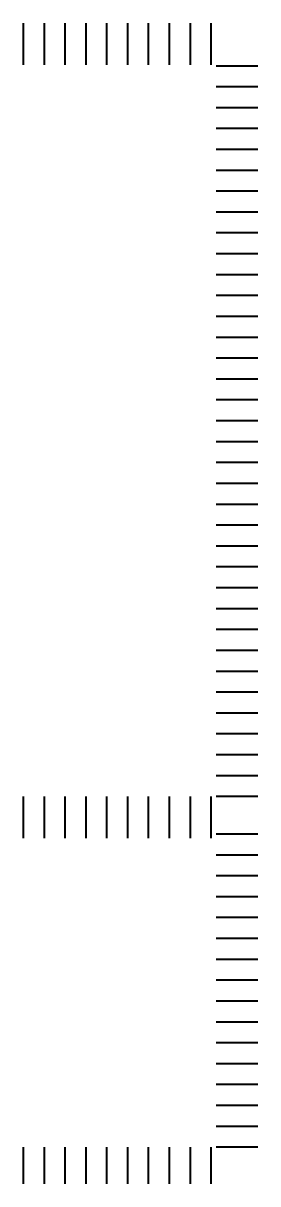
# Model space of a CAD drawing. Header units: millimetres. Extents: x -112594 to 313336, y -1917 to 255843.
# Drawn here: x -75164 to -72914, y 168107 to 179227 of the extents above; entities that cross this region are included whole.
import ezdxf

# ---------------------------------------------------------------- set-up
doc = ezdxf.new("R2010")
doc.units = ezdxf.units.MM
doc.header["$MEASUREMENT"] = 0
doc.layers.add('Арматура ОСН', color=6, linetype='Continuous', lineweight=40)

msp = doc.modelspace()

# ---------------------------------------------------------------- linework, layer by layer
at = {"layer": 'Арматура ОСН', "color": 4, "ltscale": 10}
for p, q in [((-75164.12874, 179227.43297), (-75164.12874, 178827.43297)), ((-74964.12874, 179227.43297), (-74964.12874, 178827.43297)), ((-74764.12874, 179227.43297), (-74764.12874, 178827.43297)), ((-74564.12874, 179227.43297), (-74564.12874, 178827.43297)), ((-74364.12874, 179227.43297), (-74364.12874, 178827.43297)), ((-74164.12874, 179227.43297), (-74164.12874, 178827.43297)), ((-73964.12874, 179227.43297), (-73964.12874, 178827.43297)), ((-73764.12874, 179227.43297), (-73764.12874, 178827.43297)), ((-73564.12874, 179227.43297), (-73564.12874, 178827.43297)), ((-73364.12874, 179227.43297), (-73364.12874, 178827.43297)), ((-72914.12874, 178817.43297), (-73314.12874, 178817.43297)), ((-72914.12874, 178617.43297), (-73314.12874, 178617.43297)), ((-72914.12874, 178417.43297), (-73314.12874, 178417.43297)), ((-72914.12874, 178217.43297), (-73314.12874, 178217.43297)), ((-72914.12874, 178017.43297), (-73314.12874, 178017.43297)), ((-72914.12874, 177817.43297), (-73314.12874, 177817.43297)), ((-72914.12874, 177617.43297), (-73314.12874, 177617.43297)), ((-72914.12874, 177417.43297), (-73314.12874, 177417.43297)), ((-72914.12874, 177217.43297), (-73314.12874, 177217.43297)), ((-72914.12874, 177017.43297), (-73314.12874, 177017.43297)), ((-72914.12874, 176817.43297), (-73314.12874, 176817.43297)), ((-72914.12874, 176617.43297), (-73314.12874, 176617.43297)), ((-72914.12874, 176417.43297), (-73314.12874, 176417.43297)), ((-72914.12874, 176217.43297), (-73314.12874, 176217.43297)), ((-72914.12874, 176017.43297), (-73314.12874, 176017.43297)), ((-72914.12874, 175817.43297), (-73314.12874, 175817.43297)), ((-72914.12874, 175617.43297), (-73314.12874, 175617.43297)), ((-72914.12874, 175417.43297), (-73314.12874, 175417.43297)), ((-72914.12874, 175217.43297), (-73314.12874, 175217.43297)), ((-72914.12874, 175017.43297), (-73314.12874, 175017.43297)), ((-72914.12874, 174817.43297), (-73314.12874, 174817.43297)), ((-72914.12874, 174617.43297), (-73314.12874, 174617.43297)), ((-72914.12874, 174417.43297), (-73314.12874, 174417.43297)), ((-72914.12874, 174217.43297), (-73314.12874, 174217.43297)), ((-72914.12874, 174017.43297), (-73314.12874, 174017.43297)), ((-72914.12874, 173817.43297), (-73314.12874, 173817.43297)), ((-72914.12874, 173617.43297), (-73314.12874, 173617.43297)), ((-72914.12874, 173417.43297), (-73314.12874, 173417.43297)), ((-72914.12874, 173217.43297), (-73314.12874, 173217.43297)), ((-72914.12874, 173017.43297), (-73314.12874, 173017.43297)), ((-72914.12874, 172817.43297), (-73314.12874, 172817.43297)), ((-72914.12874, 172617.43297), (-73314.12874, 172617.43297)), ((-72914.12874, 172417.43297), (-73314.12874, 172417.43297)), ((-72914.12874, 172217.43297), (-73314.12874, 172217.43297)), ((-72914.12874, 172017.43297), (-73314.12874, 172017.43297)), ((-75164.12874, 171817.43297), (-75164.12874, 171417.43297)), ((-74964.12874, 171817.43297), (-74964.12874, 171417.43297)), ((-74764.12874, 171817.43297), (-74764.12874, 171417.43297)), ((-74564.12874, 171817.43297), (-74564.12874, 171417.43297)), ((-74364.12874, 171817.43297), (-74364.12874, 171417.43297)), ((-74164.12874, 171817.43297), (-74164.12874, 171417.43297)), ((-73964.12874, 171817.43297), (-73964.12874, 171417.43297)), ((-73764.12874, 171817.43297), (-73764.12874, 171417.43297)), ((-73564.12874, 171817.43297), (-73564.12874, 171417.43297)), ((-73364.12874, 171817.43297), (-73364.12874, 171417.43297)), ((-72914.12874, 171817.43297), (-73314.12874, 171817.43297))]:
    msp.add_line(p, q, dxfattribs=at)
at = {"layer": 'Арматура ОСН', "color": 3, "ltscale": 10}
for p, q in [((-72914.12874, 171457.43297), (-73314.12874, 171457.43297)), ((-72914.12874, 171257.43297), (-73314.12874, 171257.43297)), ((-72914.12874, 171057.43297), (-73314.12874, 171057.43297)), ((-72914.12874, 170857.43297), (-73314.12874, 170857.43297)), ((-72914.12874, 170657.43297), (-73314.12874, 170657.43297)), ((-72914.12874, 170457.43297), (-73314.12874, 170457.43297)), ((-72914.12874, 170257.43297), (-73314.12874, 170257.43297)), ((-72914.12874, 170057.43297), (-73314.12874, 170057.43297)), ((-72914.12874, 169857.43297), (-73314.12874, 169857.43297)), ((-72914.12874, 169657.43297), (-73314.12874, 169657.43297)), ((-72914.12874, 169457.43297), (-73314.12874, 169457.43297)), ((-72914.12874, 169257.43297), (-73314.12874, 169257.43297)), ((-72914.12874, 169057.43297), (-73314.12874, 169057.43297)), ((-72914.12874, 168857.43297), (-73314.12874, 168857.43297)), ((-72914.12874, 168657.43297), (-73314.12874, 168657.43297)), ((-72914.12874, 168457.43297), (-73314.12874, 168457.43297))]:
    msp.add_line(p, q, dxfattribs=at)
at = {"layer": 'Арматура ОСН', "color": 5, "ltscale": 10}
for p, q in [((-75164.12874, 168457.43297), (-75164.12874, 168107.43297)), ((-74964.12874, 168457.43297), (-74964.12874, 168107.43297)), ((-74764.12874, 168457.43297), (-74764.12874, 168107.43297)), ((-74564.12874, 168457.43297), (-74564.12874, 168107.43297)), ((-74364.12874, 168457.43297), (-74364.12874, 168107.43297)), ((-74164.12874, 168457.43297), (-74164.12874, 168107.43297)), ((-73964.12874, 168457.43297), (-73964.12874, 168107.43297)), ((-73764.12874, 168457.43297), (-73764.12874, 168107.43297)), ((-73564.12874, 168457.43297), (-73564.12874, 168107.43297)), ((-73364.12874, 168457.43297), (-73364.12874, 168107.43297))]:
    msp.add_line(p, q, dxfattribs=at)

doc.saveas('drawing.dxf')
